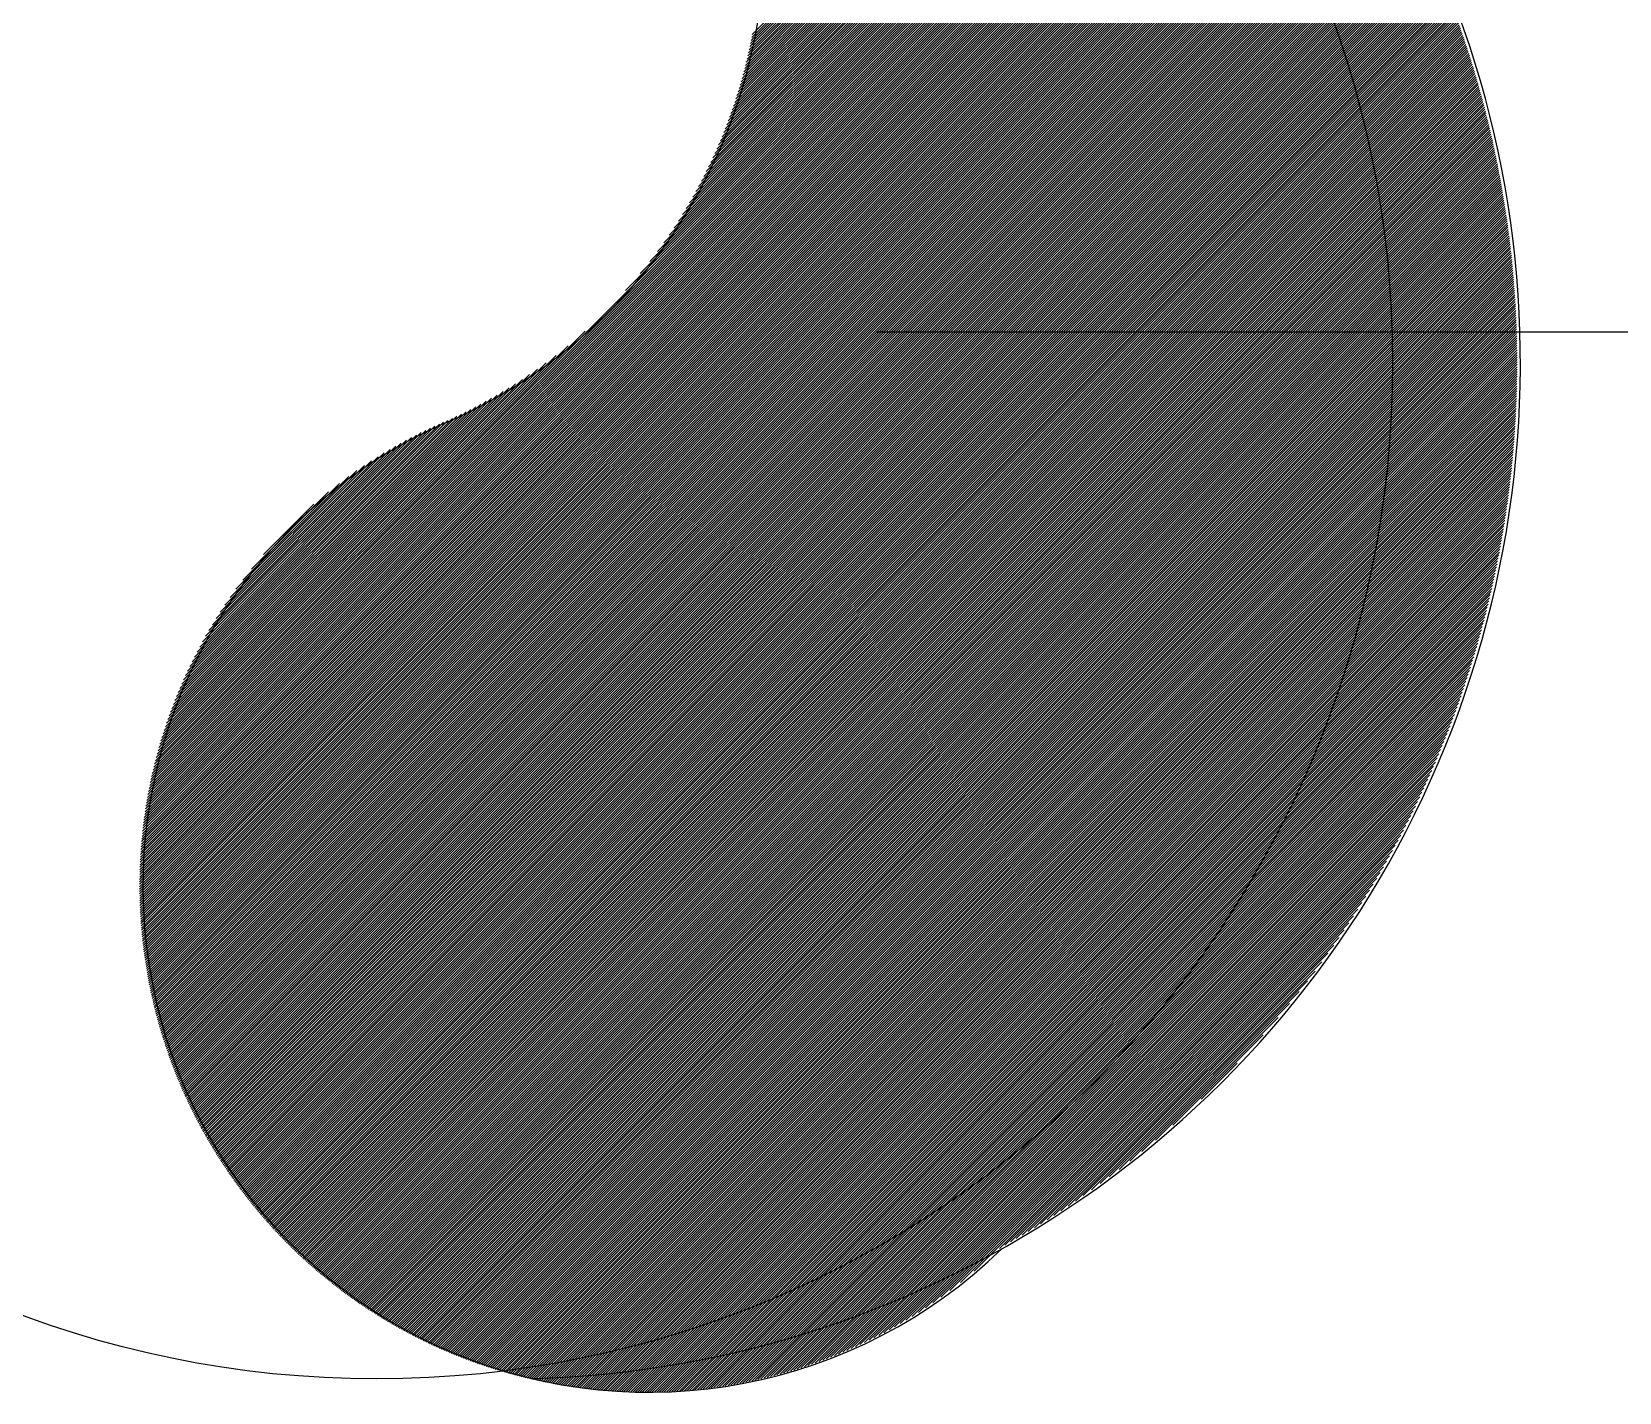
# Model space of a CAD drawing. Extents: x -437689 to -407696, y -55787 to -37037.
# Drawn here: x -423700.2 to -423644, y -49852.1 to -49803.9 of the extents above; entities that cross this region are included whole.
import ezdxf

# ---------------------------------------------------------------- set-up
doc = ezdxf.new("R2010")
doc.units = 0
doc.header["$LTSCALE"] = 150
doc.header["$MEASUREMENT"] = 0
doc.layers.add('DR', color=6, linetype='CONTINUOUS')

msp = doc.modelspace()

# ---------------------------------------------------------------- linework, layer by layer
at = {"layer": 'DR'}
for p, q in [((-423675.018, -49805.28, 0), (-423659.036, -49789.297, 0)), ((-423674.988, -49805.165, 0), (-423659.08, -49789.256, 0)), ((-423674.959, -49805.051, 0), (-423659.124, -49789.216, 0)), ((-423674.931, -49804.938, 0), (-423659.168, -49789.175, 0)), ((-423674.904, -49804.826, 0), (-423659.212, -49789.134, 0)), ((-423674.878, -49804.715, 0), (-423659.256, -49789.093, 0)), ((-423674.853, -49804.605, 0), (-423659.3, -49789.053, 0)), ((-423674.828, -49804.496, 0), (-423659.345, -49789.012, 0)), ((-423674.805, -49804.387, 0), (-423659.389, -49788.972, 0)), ((-423674.782, -49804.28, 0), (-423659.433, -49788.931, 0)), ((-423674.76, -49804.173, 0), (-423659.478, -49788.891, 0)), ((-423674.739, -49804.067, 0), (-423659.523, -49788.851, 0)), ((-423674.719, -49803.962, 0), (-423659.567, -49788.81, 0)), ((-423675.522, -49806.887, 0), (-423658.472, -49789.836, 0)), ((-423675.475, -49806.754, 0), (-423658.515, -49789.794, 0)), ((-423675.429, -49806.624, 0), (-423658.558, -49789.753, 0)), ((-423675.385, -49806.495, 0), (-423658.601, -49789.711, 0)), ((-423675.342, -49806.367, 0), (-423658.644, -49789.669, 0)), ((-423675.301, -49806.241, 0), (-423658.687, -49789.628, 0)), ((-423675.261, -49806.116, 0), (-423658.731, -49789.586, 0)), ((-423675.222, -49805.993, 0), (-423658.774, -49789.545, 0)), ((-423675.185, -49805.871, 0), (-423658.817, -49789.503, 0)), ((-423675.15, -49805.75, 0), (-423658.861, -49789.462, 0)), ((-423675.115, -49805.631, 0), (-423658.905, -49789.421, 0)), ((-423675.082, -49805.513, 0), (-423658.948, -49789.379, 0)), ((-423675.049, -49805.396, 0), (-423658.992, -49789.338, 0)), ((-423676.348, -49808.815, 0), (-423657.92, -49790.387, 0)), ((-423676.266, -49808.649, 0), (-423657.962, -49790.344, 0)), ((-423676.189, -49808.487, 0), (-423658.004, -49790.302, 0)), ((-423676.115, -49808.328, 0), (-423658.046, -49790.259, 0)), ((-423676.044, -49808.172, 0), (-423658.088, -49790.216, 0)), ((-423675.976, -49808.019, 0), (-423658.131, -49790.174, 0)), ((-423675.911, -49807.87, 0), (-423658.173, -49790.131, 0)), ((-423675.849, -49807.722, 0), (-423658.215, -49790.089, 0)), ((-423675.789, -49807.578, 0), (-423658.258, -49790.047, 0)), ((-423675.731, -49807.435, 0), (-423658.301, -49790.005, 0)), ((-423675.676, -49807.295, 0), (-423658.343, -49789.962, 0)), ((-423675.623, -49807.157, 0), (-423658.386, -49789.92, 0)), ((-423675.572, -49807.021, 0), (-423658.429, -49789.878, 0)), ((-423678.08, -49811.651, 0), (-423657.379, -49790.95, 0)), ((-423677.858, -49811.343, 0), (-423657.42, -49790.906, 0)), ((-423677.664, -49811.065, 0), (-423657.462, -49790.863, 0)), ((-423677.491, -49810.808, 0), (-423657.503, -49790.819, 0)), ((-423677.336, -49810.567, 0), (-423657.544, -49790.776, 0)), ((-423677.193, -49810.34, 0), (-423657.586, -49790.732, 0)), ((-423677.062, -49810.123, 0), (-423657.627, -49790.689, 0)), ((-423676.94, -49809.916, 0), (-423657.669, -49790.646, 0)), ((-423676.826, -49809.718, 0), (-423657.71, -49790.602, 0)), ((-423676.719, -49809.526, 0), (-423657.752, -49790.559, 0)), ((-423676.618, -49809.34, 0), (-423657.794, -49790.516, 0)), ((-423676.523, -49809.16, 0), (-423657.836, -49790.473, 0)), ((-423676.433, -49808.986, 0), (-423657.878, -49790.43, 0)), ((-423696.109, -49830.783, 0), (-423656.851, -49791.525, 0)), ((-423696.089, -49830.678, 0), (-423656.891, -49791.48, 0)), ((-423696.068, -49830.572, 0), (-423656.932, -49791.436, 0)), ((-423696.046, -49830.465, 0), (-423656.972, -49791.391, 0)), ((-423696.023, -49830.357, 0), (-423657.012, -49791.347, 0)), ((-423695.999, -49830.249, 0), (-423657.053, -49791.302, 0)), ((-423695.975, -49830.139, 0), (-423657.093, -49791.258, 0)), ((-423695.949, -49830.029, 0), (-423657.134, -49791.214, 0)), ((-423695.922, -49829.917, 0), (-423657.175, -49791.17, 0)), ((-423695.895, -49829.805, 0), (-423657.216, -49791.126, 0)), ((-423679.206, -49813.031, 0), (-423657.256, -49791.082, 0)), ((-423678.685, -49812.425, 0), (-423657.297, -49791.038, 0)), ((-423678.346, -49812.001, 0), (-423657.338, -49790.994, 0)), ((-423696.297, -49831.989, 0), (-423656.374, -49792.066, 0)), ((-423696.285, -49831.892, 0), (-423656.413, -49792.021, 0)), ((-423696.272, -49831.794, 0), (-423656.453, -49791.975, 0)), ((-423696.259, -49831.696, 0), (-423656.492, -49791.93, 0)), ((-423696.245, -49831.598, 0), (-423656.532, -49791.885, 0)), ((-423696.231, -49831.498, 0), (-423656.572, -49791.839, 0)), ((-423696.215, -49831.398, 0), (-423656.611, -49791.794, 0)), ((-423696.2, -49831.298, 0), (-423656.651, -49791.749, 0)), ((-423696.183, -49831.196, 0), (-423656.691, -49791.704, 0)), ((-423696.166, -49831.094, 0), (-423656.731, -49791.659, 0)), ((-423696.148, -49830.991, 0), (-423656.771, -49791.614, 0)), ((-423696.129, -49830.888, 0), (-423656.811, -49791.57, 0)), ((-423696.401, -49833.196, 0), (-423655.869, -49792.664, 0)), ((-423696.396, -49833.106, 0), (-423655.907, -49792.618, 0)), ((-423696.391, -49833.016, 0), (-423655.946, -49792.571, 0)), ((-423696.385, -49832.925, 0), (-423655.984, -49792.525, 0)), ((-423696.378, -49832.834, 0), (-423656.023, -49792.479, 0)), ((-423696.371, -49832.742, 0), (-423656.062, -49792.433, 0)), ((-423696.364, -49832.65, 0), (-423656.101, -49792.387, 0)), ((-423696.356, -49832.557, 0), (-423656.139, -49792.341, 0)), ((-423696.348, -49832.464, 0), (-423656.178, -49792.295, 0)), ((-423696.338, -49832.37, 0), (-423656.217, -49792.249, 0)), ((-423696.329, -49832.276, 0), (-423656.256, -49792.203, 0)), ((-423696.319, -49832.18, 0), (-423656.296, -49792.157, 0)), ((-423696.308, -49832.085, 0), (-423656.335, -49792.112, 0)), ((-423696.426, -49834.069, 0), (-423655.489, -49793.132, 0)), ((-423696.426, -49834.154, 0), (-423655.451, -49793.18, 0)), ((-423696.425, -49833.984, 0), (-423655.526, -49793.085, 0)), ((-423696.425, -49834.239, 0), (-423655.413, -49793.227, 0)), ((-423696.424, -49833.898, 0), (-423655.564, -49793.038, 0)), ((-423696.423, -49833.812, 0), (-423655.602, -49792.991, 0)), ((-423696.421, -49833.725, 0), (-423655.64, -49792.944, 0)), ((-423696.419, -49833.638, 0), (-423655.678, -49792.897, 0)), ((-423696.416, -49833.551, 0), (-423655.716, -49792.851, 0)), ((-423696.413, -49833.463, 0), (-423655.754, -49792.804, 0)), ((-423696.41, -49833.374, 0), (-423655.792, -49792.757, 0)), ((-423696.406, -49833.286, 0), (-423655.831, -49792.711, 0)), ((-423696.425, -49834.323, 0), (-423655.376, -49793.274, 0)), ((-423696.424, -49834.407, 0), (-423655.339, -49793.322, 0)), ((-423696.422, -49834.49, 0), (-423655.301, -49793.369, 0)), ((-423696.42, -49834.573, 0), (-423655.264, -49793.417, 0)), ((-423696.418, -49834.656, 0), (-423655.227, -49793.464, 0)), ((-423696.416, -49834.738, 0), (-423655.19, -49793.512, 0)), ((-423696.413, -49834.82, 0), (-423655.153, -49793.56, 0)), ((-423696.409, -49834.902, 0), (-423655.116, -49793.608, 0)), ((-423696.406, -49834.983, 0), (-423655.079, -49793.656, 0)), ((-423696.402, -49835.064, 0), (-423655.042, -49793.704, 0)), ((-423696.397, -49835.144, 0), (-423655.005, -49793.752, 0)), ((-423696.393, -49835.224, 0), (-423654.968, -49793.8, 0)), ((-423696.388, -49835.304, 0), (-423654.932, -49793.848, 0)), ((-423696.382, -49835.384, 0), (-423654.895, -49793.896, 0)), ((-423696.377, -49835.463, 0), (-423654.859, -49793.945, 0)), ((-423696.371, -49835.542, 0), (-423654.822, -49793.993, 0)), ((-423696.364, -49835.62, 0), (-423654.786, -49794.042, 0)), ((-423696.358, -49835.698, 0), (-423654.75, -49794.09, 0)), ((-423696.351, -49835.776, 0), (-423654.714, -49794.139, 0)), ((-423696.343, -49835.854, 0), (-423654.677, -49794.188, 0)), ((-423696.336, -49835.931, 0), (-423654.641, -49794.237, 0)), ((-423696.328, -49836.008, 0), (-423654.605, -49794.286, 0)), ((-423696.32, -49836.085, 0), (-423654.569, -49794.334, 0)), ((-423696.311, -49836.161, 0), (-423654.534, -49794.384, 0)), ((-423696.302, -49836.237, 0), (-423654.498, -49794.433, 0)), ((-423696.293, -49836.313, 0), (-423654.462, -49794.482, 0)), ((-423696.284, -49836.388, 0), (-423654.427, -49794.531, 0)), ((-423696.274, -49836.463, 0), (-423654.391, -49794.58, 0)), ((-423696.264, -49836.538, 0), (-423654.356, -49794.63, 0)), ((-423696.254, -49836.613, 0), (-423654.32, -49794.679, 0)), ((-423696.243, -49836.687, 0), (-423654.285, -49794.729, 0)), ((-423696.233, -49836.761, 0), (-423654.25, -49794.778, 0)), ((-423696.221, -49836.835, 0), (-423654.215, -49794.828, 0)), ((-423696.21, -49836.908, 0), (-423654.18, -49794.878, 0)), ((-423696.198, -49836.982, 0), (-423654.145, -49794.928, 0)), ((-423696.187, -49837.055, 0), (-423654.11, -49794.978, 0)), ((-423696.174, -49837.127, 0), (-423654.075, -49795.028, 0)), ((-423696.162, -49837.2, 0), (-423654.04, -49795.078, 0)), ((-423696.149, -49837.272, 0), (-423654.005, -49795.128, 0)), ((-423696.136, -49837.344, 0), (-423653.971, -49795.178, 0)), ((-423696.123, -49837.416, 0), (-423653.936, -49795.228, 0)), ((-423696.11, -49837.487, 0), (-423653.902, -49795.279, 0)), ((-423696.096, -49837.558, 0), (-423653.867, -49795.329, 0)), ((-423696.082, -49837.629, 0), (-423653.833, -49795.38, 0)), ((-423696.068, -49837.7, 0), (-423653.798, -49795.43, 0)), ((-423696.054, -49837.77, 0), (-423653.764, -49795.481, 0)), ((-423696.039, -49837.84, 0), (-423653.73, -49795.532, 0)), ((-423696.024, -49837.91, 0), (-423653.696, -49795.582, 0)), ((-423696.009, -49837.98, 0), (-423653.662, -49795.633, 0)), ((-423695.993, -49838.049, 0), (-423653.628, -49795.684, 0)), ((-423695.978, -49838.119, 0), (-423653.594, -49795.735, 0)), ((-423695.962, -49838.188, 0), (-423653.561, -49795.786, 0)), ((-423695.946, -49838.256, 0), (-423653.527, -49795.838, 0)), ((-423695.93, -49838.325, 0), (-423653.493, -49795.889, 0)), ((-423695.913, -49838.393, 0), (-423653.46, -49795.94, 0)), ((-423695.896, -49838.461, 0), (-423653.426, -49795.992, 0)), ((-423695.879, -49838.529, 0), (-423653.393, -49796.043, 0)), ((-423695.862, -49838.597, 0), (-423653.36, -49796.095, 0)), ((-423695.845, -49838.664, 0), (-423653.327, -49796.146, 0)), ((-423695.827, -49838.731, 0), (-423653.293, -49796.198, 0)), ((-423695.809, -49838.798, 0), (-423653.26, -49796.25, 0)), ((-423695.791, -49838.865, 0), (-423653.227, -49796.302, 0)), ((-423695.773, -49838.932, 0), (-423653.195, -49796.354, 0)), ((-423695.754, -49838.998, 0), (-423653.162, -49796.406, 0)), ((-423695.735, -49839.064, 0), (-423653.129, -49796.458, 0)), ((-423695.716, -49839.13, 0), (-423653.096, -49796.51, 0)), ((-423695.697, -49839.196, 0), (-423653.064, -49796.562, 0)), ((-423695.678, -49839.261, 0), (-423653.031, -49796.614, 0)), ((-423695.658, -49839.326, 0), (-423652.999, -49796.667, 0)), ((-423695.638, -49839.391, 0), (-423652.966, -49796.719, 0)), ((-423695.618, -49839.456, 0), (-423652.934, -49796.772, 0)), ((-423695.598, -49839.521, 0), (-423652.902, -49796.825, 0)), ((-423695.578, -49839.585, 0), (-423652.87, -49796.877, 0)), ((-423695.557, -49839.65, 0), (-423652.838, -49796.93, 0)), ((-423695.536, -49839.714, 0), (-423652.806, -49796.983, 0)), ((-423695.515, -49839.777, 0), (-423652.774, -49797.036, 0)), ((-423695.494, -49839.841, 0), (-423652.742, -49797.089, 0)), ((-423695.473, -49839.904, 0), (-423652.71, -49797.142, 0)), ((-423695.451, -49839.968, 0), (-423652.678, -49797.195, 0)), ((-423695.429, -49840.031, 0), (-423652.647, -49797.248, 0)), ((-423695.407, -49840.094, 0), (-423652.615, -49797.302, 0)), ((-423695.385, -49840.156, 0), (-423652.584, -49797.355, 0)), ((-423695.363, -49840.219, 0), (-423652.552, -49797.409, 0)), ((-423695.34, -49840.281, 0), (-423652.521, -49797.462, 0)), ((-423695.317, -49840.343, 0), (-423652.49, -49797.516, 0)), ((-423695.294, -49840.405, 0), (-423652.459, -49797.57, 0)), ((-423695.271, -49840.467, 0), (-423652.428, -49797.623, 0)), ((-423695.248, -49840.528, 0), (-423652.397, -49797.677, 0)), ((-423695.224, -49840.589, 0), (-423652.366, -49797.731, 0)), ((-423695.2, -49840.651, 0), (-423652.335, -49797.785, 0)), ((-423695.177, -49840.712, 0), (-423652.304, -49797.839, 0)), ((-423695.152, -49840.772, 0), (-423652.274, -49797.893, 0)), ((-423695.128, -49840.833, 0), (-423652.243, -49797.948, 0)), ((-423695.104, -49840.893, 0), (-423652.213, -49798.002, 0)), ((-423695.079, -49840.954, 0), (-423652.182, -49798.057, 0)), ((-423695.054, -49841.014, 0), (-423652.152, -49798.111, 0)), ((-423695.029, -49841.073, 0), (-423652.122, -49798.166, 0)), ((-423695.004, -49841.133, 0), (-423652.091, -49798.22, 0)), ((-423694.979, -49841.193, 0), (-423652.061, -49798.275, 0)), ((-423694.953, -49841.252, 0), (-423652.031, -49798.33, 0)), ((-423694.928, -49841.311, 0), (-423652.001, -49798.385, 0)), ((-423694.902, -49841.37, 0), (-423651.971, -49798.44, 0)), ((-423694.876, -49841.429, 0), (-423651.942, -49798.495, 0)), ((-423694.849, -49841.488, 0), (-423651.912, -49798.55, 0)), ((-423694.823, -49841.546, 0), (-423651.882, -49798.605, 0)), ((-423694.796, -49841.604, 0), (-423651.853, -49798.66, 0)), ((-423694.77, -49841.662, 0), (-423651.823, -49798.716, 0)), ((-423694.743, -49841.72, 0), (-423651.794, -49798.771, 0)), ((-423694.716, -49841.778, 0), (-423651.765, -49798.827, 0)), ((-423694.688, -49841.836, 0), (-423651.735, -49798.883, 0)), ((-423694.661, -49841.893, 0), (-423651.706, -49798.938, 0)), ((-423694.633, -49841.95, 0), (-423651.677, -49798.994, 0)), ((-423694.606, -49842.007, 0), (-423651.648, -49799.05, 0)), ((-423694.578, -49842.064, 0), (-423651.619, -49799.106, 0)), ((-423694.55, -49842.121, 0), (-423651.59, -49799.162, 0)), ((-423694.521, -49842.178, 0), (-423651.562, -49799.218, 0)), ((-423694.493, -49842.234, 0), (-423651.533, -49799.274, 0)), ((-423694.464, -49842.29, 0), (-423651.505, -49799.331, 0)), ((-423694.436, -49842.346, 0), (-423651.476, -49799.387, 0)), ((-423694.407, -49842.402, 0), (-423651.448, -49799.443, 0)), ((-423694.378, -49842.458, 0), (-423651.419, -49799.5, 0)), ((-423694.348, -49842.514, 0), (-423651.391, -49799.556, 0)), ((-423694.319, -49842.569, 0), (-423651.363, -49799.613, 0)), ((-423694.289, -49842.624, 0), (-423651.335, -49799.67, 0)), ((-423694.26, -49842.68, 0), (-423651.307, -49799.727, 0)), ((-423694.23, -49842.734, 0), (-423651.279, -49799.784, 0)), ((-423694.2, -49842.789, 0), (-423651.251, -49799.841, 0)), ((-423694.169, -49842.844, 0), (-423651.223, -49799.898, 0)), ((-423694.139, -49842.898, 0), (-423651.196, -49799.955, 0)), ((-423694.108, -49842.953, 0), (-423651.168, -49800.012, 0)), ((-423694.078, -49843.007, 0), (-423651.141, -49800.07, 0)), ((-423694.047, -49843.061, 0), (-423651.113, -49800.127, 0)), ((-423694.016, -49843.115, 0), (-423651.086, -49800.185, 0)), ((-423693.985, -49843.168, 0), (-423651.059, -49800.242, 0)), ((-423693.953, -49843.222, 0), (-423651.032, -49800.3, 0)), ((-423693.922, -49843.275, 0), (-423651.005, -49800.358, 0)), ((-423693.89, -49843.328, 0), (-423650.978, -49800.416, 0)), ((-423693.858, -49843.381, 0), (-423650.951, -49800.474, 0)), ((-423693.826, -49843.434, 0), (-423650.924, -49800.532, 0)), ((-423693.794, -49843.487, 0), (-423650.897, -49800.59, 0)), ((-423693.762, -49843.54, 0), (-423650.871, -49800.648, 0)), ((-423693.73, -49843.592, 0), (-423650.844, -49800.706, 0)), ((-423693.697, -49843.644, 0), (-423650.817, -49800.765, 0)), ((-423693.664, -49843.697, 0), (-423650.791, -49800.823, 0)), ((-423693.631, -49843.748, 0), (-423650.765, -49800.882, 0)), ((-423693.598, -49843.8, 0), (-423650.739, -49800.941, 0)), ((-423693.565, -49843.852, 0), (-423650.713, -49800.999, 0)), ((-423693.532, -49843.903, 0), (-423650.686, -49801.058, 0)), ((-423693.498, -49843.955, 0), (-423650.661, -49801.117, 0)), ((-423693.465, -49844.006, 0), (-423650.635, -49801.176, 0)), ((-423693.431, -49844.057, 0), (-423650.609, -49801.235, 0)), ((-423693.397, -49844.108, 0), (-423650.583, -49801.294, 0)), ((-423693.363, -49844.159, 0), (-423650.558, -49801.354, 0)), ((-423693.329, -49844.209, 0), (-423650.532, -49801.413, 0)), ((-423693.294, -49844.26, 0), (-423650.507, -49801.472, 0)), ((-423693.26, -49844.31, 0), (-423650.481, -49801.532, 0)), ((-423693.225, -49844.36, 0), (-423650.456, -49801.591, 0)), ((-423693.19, -49844.41, 0), (-423650.431, -49801.651, 0)), ((-423693.155, -49844.46, 0), (-423650.406, -49801.711, 0)), ((-423693.12, -49844.51, 0), (-423650.381, -49801.771, 0)), ((-423693.085, -49844.559, 0), (-423650.356, -49801.831, 0)), ((-423693.049, -49844.609, 0), (-423650.331, -49801.891, 0)), ((-423693.014, -49844.658, 0), (-423650.307, -49801.951, 0)), ((-423692.978, -49844.707, 0), (-423650.282, -49802.011, 0)), ((-423692.942, -49844.756, 0), (-423650.258, -49802.072, 0)), ((-423692.906, -49844.805, 0), (-423650.233, -49802.132, 0)), ((-423692.87, -49844.854, 0), (-423650.209, -49802.193, 0)), ((-423692.834, -49844.902, 0), (-423650.184, -49802.253, 0)), ((-423692.797, -49844.951, 0), (-423650.16, -49802.314, 0)), ((-423692.761, -49844.999, 0), (-423650.136, -49802.375, 0)), ((-423692.724, -49845.047, 0), (-423650.112, -49802.436, 0)), ((-423692.687, -49845.095, 0), (-423650.088, -49802.496, 0)), ((-423692.65, -49845.143, 0), (-423650.065, -49802.558, 0)), ((-423692.613, -49845.19, 0), (-423650.041, -49802.619, 0)), ((-423692.575, -49845.238, 0), (-423650.017, -49802.68, 0)), ((-423692.538, -49845.285, 0), (-423649.994, -49802.741, 0)), ((-423692.5, -49845.333, 0), (-423649.97, -49802.803, 0)), ((-423692.463, -49845.38, 0), (-423649.947, -49802.864, 0)), ((-423692.425, -49845.427, 0), (-423649.924, -49802.926, 0)), ((-423692.387, -49845.473, 0), (-423649.901, -49802.988, 0)), ((-423692.348, -49845.52, 0), (-423649.878, -49803.049, 0)), ((-423692.31, -49845.567, 0), (-423649.855, -49803.111, 0)), ((-423692.271, -49845.613, 0), (-423649.832, -49803.173, 0)), ((-423692.233, -49845.659, 0), (-423649.809, -49803.235, 0)), ((-423692.194, -49845.705, 0), (-423649.786, -49803.298, 0)), ((-423692.155, -49845.751, 0), (-423649.764, -49803.36, 0)), ((-423692.116, -49845.797, 0), (-423649.741, -49803.422, 0)), ((-423692.077, -49845.843, 0), (-423649.719, -49803.485, 0)), ((-423692.038, -49845.888, 0), (-423649.697, -49803.547, 0)), ((-423691.998, -49845.933, 0), (-423649.675, -49803.61, 0)), ((-423691.958, -49845.979, 0), (-423649.652, -49803.673, 0)), ((-423691.919, -49846.024, 0), (-423649.63, -49803.736, 0)), ((-423691.879, -49846.069, 0), (-423649.609, -49803.799, 0)), ((-423691.839, -49846.113, 0), (-423649.587, -49803.862, 0)), ((-423691.798, -49846.158, 0), (-423649.565, -49803.925, 0)), ((-423691.758, -49846.203, 0), (-423649.543, -49803.988, 0)), ((-423691.718, -49846.247, 0), (-423649.522, -49804.051, 0)), ((-423691.677, -49846.291, 0), (-423649.5, -49804.115, 0)), ((-423691.636, -49846.335, 0), (-423649.479, -49804.178, 0)), ((-423691.595, -49846.379, 0), (-423649.458, -49804.242, 0)), ((-423691.554, -49846.423, 0), (-423649.437, -49804.306, 0)), ((-423691.513, -49846.467, 0), (-423649.416, -49804.369, 0)), ((-423691.472, -49846.51, 0), (-423649.395, -49804.433, 0)), ((-423691.43, -49846.553, 0), (-423649.374, -49804.497, 0)), ((-423691.388, -49846.597, 0), (-423649.353, -49804.562, 0)), ((-423691.347, -49846.64, 0), (-423649.333, -49804.626, 0)), ((-423691.305, -49846.683, 0), (-423649.312, -49804.69, 0)), ((-423691.263, -49846.726, 0), (-423649.292, -49804.755, 0)), ((-423691.221, -49846.768, 0), (-423649.272, -49804.819, 0)), ((-423691.178, -49846.811, 0), (-423649.251, -49804.884, 0)), ((-423691.136, -49846.853, 0), (-423649.231, -49804.949, 0)), ((-423691.093, -49846.895, 0), (-423649.211, -49805.013, 0)), ((-423691.05, -49846.937, 0), (-423649.191, -49805.078, 0)), ((-423691.007, -49846.979, 0), (-423649.171, -49805.143, 0)), ((-423690.964, -49847.021, 0), (-423649.152, -49805.209, 0)), ((-423690.921, -49847.063, 0), (-423649.132, -49805.274, 0)), ((-423690.878, -49847.104, 0), (-423649.113, -49805.339, 0)), ((-423690.834, -49847.146, 0), (-423649.093, -49805.405, 0)), ((-423690.791, -49847.187, 0), (-423649.074, -49805.47, 0)), ((-423690.747, -49847.228, 0), (-423649.055, -49805.536, 0)), ((-423690.703, -49847.269, 0), (-423649.036, -49805.602, 0)), ((-423690.659, -49847.31, 0), (-423649.017, -49805.667, 0)), ((-423690.615, -49847.35, 0), (-423648.998, -49805.733, 0)), ((-423690.571, -49847.391, 0), (-423648.979, -49805.8, 0)), ((-423690.526, -49847.431, 0), (-423648.961, -49805.866, 0)), ((-423690.481, -49847.472, 0), (-423648.942, -49805.932, 0)), ((-423690.437, -49847.512, 0), (-423648.924, -49805.999, 0)), ((-423690.392, -49847.552, 0), (-423648.905, -49806.065, 0)), ((-423690.347, -49847.591, 0), (-423648.887, -49806.132, 0)), ((-423690.302, -49847.631, 0), (-423648.869, -49806.198, 0)), ((-423690.256, -49847.671, 0), (-423648.851, -49806.265, 0)), ((-423690.211, -49847.71, 0), (-423648.833, -49806.332, 0)), ((-423690.165, -49847.749, 0), (-423648.815, -49806.399, 0)), ((-423690.119, -49847.788, 0), (-423648.797, -49806.466, 0)), ((-423690.073, -49847.827, 0), (-423648.78, -49806.534, 0)), ((-423690.027, -49847.866, 0), (-423648.762, -49806.601, 0)), ((-423689.981, -49847.905, 0), (-423648.745, -49806.669, 0)), ((-423689.935, -49847.943, 0), (-423648.728, -49806.736, 0)), ((-423689.888, -49847.982, 0), (-423648.711, -49806.804, 0)), ((-423689.842, -49848.02, 0), (-423648.694, -49806.872, 0)), ((-423689.795, -49848.058, 0), (-423648.677, -49806.94, 0)), ((-423689.748, -49848.096, 0), (-423648.66, -49807.008, 0)), ((-423689.701, -49848.134, 0), (-423648.643, -49807.076, 0)), ((-423689.654, -49848.171, 0), (-423648.627, -49807.144, 0)), ((-423689.607, -49848.209, 0), (-423648.61, -49807.213, 0)), ((-423689.559, -49848.246, 0), (-423648.594, -49807.281, 0)), ((-423689.511, -49848.283, 0), (-423648.578, -49807.35, 0)), ((-423689.464, -49848.32, 0), (-423648.562, -49807.419, 0)), ((-423689.416, -49848.357, 0), (-423648.546, -49807.487, 0)), ((-423689.368, -49848.394, 0), (-423648.53, -49807.556, 0)), ((-423689.319, -49848.431, 0), (-423648.514, -49807.626, 0)), ((-423689.271, -49848.467, 0), (-423648.498, -49807.695, 0)), ((-423689.223, -49848.504, 0), (-423648.483, -49807.764, 0)), ((-423689.174, -49848.54, 0), (-423648.468, -49807.834, 0)), ((-423689.125, -49848.576, 0), (-423648.452, -49807.903, 0)), ((-423689.076, -49848.612, 0), (-423648.437, -49807.973, 0)), ((-423689.027, -49848.648, 0), (-423648.422, -49808.043, 0)), ((-423688.978, -49848.683, 0), (-423648.407, -49808.112, 0)), ((-423688.928, -49848.719, 0), (-423648.392, -49808.183, 0)), ((-423688.879, -49848.754, 0), (-423648.378, -49808.253, 0)), ((-423688.829, -49848.789, 0), (-423648.363, -49808.323, 0)), ((-423688.779, -49848.824, 0), (-423648.349, -49808.393, 0)), ((-423688.729, -49848.859, 0), (-423648.334, -49808.464, 0)), ((-423688.679, -49848.894, 0), (-423648.32, -49808.535, 0)), ((-423688.629, -49848.928, 0), (-423648.306, -49808.605, 0)), ((-423688.579, -49848.963, 0), (-423648.292, -49808.676, 0)), ((-423688.528, -49848.997, 0), (-423648.278, -49808.747, 0)), ((-423688.477, -49849.031, 0), (-423648.264, -49808.818, 0)), ((-423688.426, -49849.065, 0), (-423648.251, -49808.89, 0)), ((-423688.375, -49849.099, 0), (-423648.237, -49808.961, 0)), ((-423688.324, -49849.133, 0), (-423648.224, -49809.033, 0)), ((-423688.273, -49849.166, 0), (-423648.211, -49809.104, 0)), ((-423688.221, -49849.199, 0), (-423648.198, -49809.176, 0)), ((-423688.17, -49849.233, 0), (-423648.185, -49809.248, 0)), ((-423688.118, -49849.266, 0), (-423648.172, -49809.32, 0)), ((-423688.066, -49849.299, 0), (-423648.159, -49809.392, 0)), ((-423688.014, -49849.331, 0), (-423648.147, -49809.464, 0)), ((-423687.962, -49849.364, 0), (-423648.134, -49809.537, 0)), ((-423687.909, -49849.396, 0), (-423648.122, -49809.609, 0)), ((-423687.857, -49849.429, 0), (-423648.11, -49809.682, 0)), ((-423687.804, -49849.461, 0), (-423648.098, -49809.755, 0)), ((-423687.751, -49849.493, 0), (-423648.086, -49809.828, 0)), ((-423687.698, -49849.525, 0), (-423648.074, -49809.901, 0)), ((-423687.645, -49849.556, 0), (-423648.062, -49809.974, 0)), ((-423687.592, -49849.588, 0), (-423648.051, -49810.047, 0)), ((-423687.538, -49849.619, 0), (-423648.04, -49810.121, 0)), ((-423687.484, -49849.651, 0), (-423648.028, -49810.194, 0)), ((-423687.431, -49849.682, 0), (-423648.017, -49810.268, 0)), ((-423687.377, -49849.712, 0), (-423648.006, -49810.342, 0)), ((-423687.322, -49849.743, 0), (-423647.995, -49810.416, 0)), ((-423687.268, -49849.774, 0), (-423647.985, -49810.49, 0)), ((-423687.214, -49849.804, 0), (-423647.974, -49810.564, 0)), ((-423687.159, -49849.834, 0), (-423647.964, -49810.639, 0)), ((-423687.104, -49849.865, 0), (-423647.953, -49810.713, 0)), ((-423687.05, -49849.894, 0), (-423647.943, -49810.788, 0)), ((-423686.994, -49849.924, 0), (-423647.933, -49810.863, 0)), ((-423686.939, -49849.954, 0), (-423647.923, -49810.938, 0)), ((-423686.884, -49849.983, 0), (-423647.914, -49811.013, 0)), ((-423686.828, -49850.013, 0), (-423647.904, -49811.088, 0)), ((-423686.772, -49850.042, 0), (-423647.895, -49811.164, 0)), ((-423686.717, -49850.071, 0), (-423647.885, -49811.239, 0)), ((-423686.661, -49850.099, 0), (-423647.876, -49811.315, 0)), ((-423686.604, -49850.128, 0), (-423647.867, -49811.391, 0)), ((-423686.548, -49850.157, 0), (-423647.858, -49811.467, 0)), ((-423686.491, -49850.185, 0), (-423647.85, -49811.543, 0)), ((-423686.435, -49850.213, 0), (-423647.841, -49811.619, 0)), ((-423686.378, -49850.241, 0), (-423647.833, -49811.696, 0)), ((-423686.321, -49850.269, 0), (-423647.824, -49811.772, 0)), ((-423686.263, -49850.296, 0), (-423647.816, -49811.849, 0)), ((-423686.206, -49850.324, 0), (-423647.808, -49811.926, 0)), ((-423686.149, -49850.351, 0), (-423647.8, -49812.003, 0)), ((-423686.091, -49850.378, 0), (-423647.793, -49812.08, 0)), ((-423686.033, -49850.405, 0), (-423647.785, -49812.158, 0)), ((-423685.975, -49850.432, 0), (-423647.778, -49812.235, 0)), ((-423685.917, -49850.459, 0), (-423647.771, -49812.313, 0)), ((-423685.858, -49850.485, 0), (-423647.764, -49812.391, 0)), ((-423685.8, -49850.511, 0), (-423647.757, -49812.469, 0)), ((-423685.741, -49850.537, 0), (-423647.75, -49812.547, 0)), ((-423685.682, -49850.563, 0), (-423647.744, -49812.625, 0)), ((-423685.623, -49850.589, 0), (-423647.737, -49812.703, 0)), ((-423685.563, -49850.615, 0), (-423647.731, -49812.782, 0)), ((-423685.504, -49850.64, 0), (-423647.725, -49812.861, 0)), ((-423685.444, -49850.665, 0), (-423647.719, -49812.94, 0)), ((-423685.385, -49850.69, 0), (-423647.713, -49813.019, 0)), ((-423685.325, -49850.715, 0), (-423647.708, -49813.098, 0)), ((-423685.264, -49850.74, 0), (-423647.702, -49813.178, 0)), ((-423685.204, -49850.764, 0), (-423647.697, -49813.257, 0)), ((-423685.143, -49850.789, 0), (-423647.692, -49813.337, 0)), ((-423685.083, -49850.813, 0), (-423647.687, -49813.417, 0)), ((-423685.022, -49850.837, 0), (-423647.682, -49813.497, 0)), ((-423684.961, -49850.86, 0), (-423647.677, -49813.577, 0)), ((-423684.899, -49850.884, 0), (-423647.673, -49813.658, 0)), ((-423684.838, -49850.907, 0), (-423647.669, -49813.738, 0)), ((-423684.776, -49850.93, 0), (-423647.665, -49813.819, 0)), ((-423684.714, -49850.953, 0), (-423647.661, -49813.9, 0)), ((-423684.652, -49850.976, 0), (-423647.657, -49813.981, 0)), ((-423695.866, -49829.691, 0), (-423680.642, -49814.467, 0)), ((-423684.59, -49850.999, 0), (-423647.653, -49814.062, 0)), ((-423684.528, -49851.021, 0), (-423647.65, -49814.144, 0)), ((-423684.465, -49851.044, 0), (-423647.647, -49814.225, 0)), ((-423684.402, -49851.066, 0), (-423647.644, -49814.307, 0)), ((-423684.339, -49851.087, 0), (-423647.641, -49814.389, 0)), ((-423684.276, -49851.109, 0), (-423647.638, -49814.471, 0)), ((-423684.213, -49851.131, 0), (-423647.636, -49814.554, 0)), ((-423482.489, -49814.508), (-423670.324, -49814.508)), ((-423695.836, -49829.577, 0), (-423681.247, -49814.988, 0)), ((-423684.149, -49851.152, 0), (-423647.634, -49814.636, 0)), ((-423684.085, -49851.173, 0), (-423647.631, -49814.719, 0)), ((-423684.021, -49851.194, 0), (-423647.63, -49814.802, 0)), ((-423683.957, -49851.214, 0), (-423647.628, -49814.885, 0)), ((-423683.893, -49851.235, 0), (-423647.626, -49814.968, 0)), ((-423683.828, -49851.255, 0), (-423647.625, -49815.052, 0)), ((-423683.763, -49851.275, 0), (-423647.624, -49815.136, 0)), ((-423695.805, -49829.461, 0), (-423681.671, -49815.327, 0)), ((-423695.773, -49829.344, 0), (-423682.022, -49815.592, 0)), ((-423683.698, -49851.295, 0), (-423647.623, -49815.22, 0)), ((-423683.633, -49851.315, 0), (-423647.622, -49815.304, 0)), ((-423683.568, -49851.334, 0), (-423647.621, -49815.388, 0)), ((-423683.502, -49851.353, 0), (-423647.621, -49815.472, 0)), ((-423683.436, -49851.372, 0), (-423647.621, -49815.557, 0)), ((-423683.37, -49851.391, 0), (-423647.621, -49815.642, 0)), ((-423683.304, -49851.41, 0), (-423647.621, -49815.727, 0)), ((-423695.74, -49829.226, 0), (-423682.329, -49815.815, 0)), ((-423695.706, -49829.107, 0), (-423682.608, -49816.009, 0)), ((-423695.67, -49828.986, 0), (-423682.865, -49816.181, 0)), ((-423683.237, -49851.428, 0), (-423647.621, -49815.812, 0)), ((-423683.171, -49851.446, 0), (-423647.622, -49815.898, 0)), ((-423683.104, -49851.464, 0), (-423647.623, -49815.983, 0)), ((-423683.037, -49851.482, 0), (-423647.624, -49816.069, 0)), ((-423682.969, -49851.499, 0), (-423647.625, -49816.155, 0)), ((-423682.902, -49851.517, 0), (-423647.627, -49816.242, 0)), ((-423695.633, -49828.865, 0), (-423683.106, -49816.337, 0)), ((-423695.595, -49828.741, 0), (-423683.333, -49816.48, 0)), ((-423695.555, -49828.617, 0), (-423683.549, -49816.611, 0)), ((-423695.514, -49828.49, 0), (-423683.756, -49816.733, 0)), ((-423695.471, -49828.363, 0), (-423683.955, -49816.847, 0)), ((-423682.834, -49851.534, 0), (-423647.628, -49816.328, 0)), ((-423682.766, -49851.551, 0), (-423647.63, -49816.415, 0)), ((-423682.698, -49851.567, 0), (-423647.632, -49816.502, 0)), ((-423682.629, -49851.583, 0), (-423647.635, -49816.589, 0)), ((-423682.56, -49851.6, 0), (-423647.637, -49816.676, 0)), ((-423682.491, -49851.616, 0), (-423647.64, -49816.764, 0)), ((-423682.422, -49851.631, 0), (-423647.643, -49816.852, 0)), ((-423695.426, -49828.233, 0), (-423684.147, -49816.954, 0)), ((-423695.38, -49828.102, 0), (-423684.332, -49817.054, 0)), ((-423695.332, -49827.969, 0), (-423684.512, -49817.15, 0)), ((-423695.282, -49827.834, 0), (-423684.687, -49817.24, 0)), ((-423695.23, -49827.697, 0), (-423684.857, -49817.325, 0)), ((-423695.176, -49827.558, 0), (-423685.024, -49817.406, 0)), ((-423682.353, -49851.647, 0), (-423647.646, -49816.94, 0)), ((-423682.283, -49851.662, 0), (-423647.649, -49817.028, 0)), ((-423682.213, -49851.677, 0), (-423647.653, -49817.116, 0)), ((-423682.143, -49851.692, 0), (-423647.657, -49817.205, 0)), ((-423682.073, -49851.706, 0), (-423647.661, -49817.294, 0)), ((-423682.002, -49851.72, 0), (-423647.665, -49817.383, 0)), ((-423695.119, -49827.417, 0), (-423685.186, -49817.484, 0)), ((-423695.06, -49827.273, 0), (-423685.345, -49817.558, 0)), ((-423694.999, -49827.127, 0), (-423685.501, -49817.629, 0)), ((-423694.935, -49826.978, 0), (-423685.653, -49817.697, 0)), ((-423694.868, -49826.827, 0), (-423685.805, -49817.764, 0)), ((-423694.798, -49826.672, 0), (-423685.96, -49817.834, 0)), ((-423694.725, -49826.514, 0), (-423686.118, -49817.907, 0)), ((-423681.931, -49851.734, 0), (-423647.67, -49817.473, 0)), ((-423681.86, -49851.748, 0), (-423647.675, -49817.562, 0)), ((-423681.789, -49851.761, 0), (-423647.68, -49817.652, 0)), ((-423681.717, -49851.775, 0), (-423647.685, -49817.742, 0)), ((-423681.645, -49851.788, 0), (-423647.69, -49817.833, 0)), ((-423681.573, -49851.8, 0), (-423647.696, -49817.923, 0)), ((-423694.648, -49826.352, 0), (-423686.28, -49817.984, 0)), ((-423694.567, -49826.186, 0), (-423686.446, -49818.065, 0)), ((-423694.481, -49826.016, 0), (-423686.616, -49818.15, 0)), ((-423694.391, -49825.841, 0), (-423686.791, -49818.24, 0)), ((-423694.296, -49825.661, 0), (-423686.971, -49818.336, 0)), ((-423694.195, -49825.474, 0), (-423687.157, -49818.437, 0)), ((-423694.087, -49825.282, 0), (-423687.35, -49818.545, 0)), ((-423681.501, -49851.813, 0), (-423647.702, -49818.014, 0)), ((-423681.428, -49851.825, 0), (-423647.708, -49818.105, 0)), ((-423681.355, -49851.837, 0), (-423647.715, -49818.197, 0)), ((-423681.282, -49851.849, 0), (-423647.722, -49818.288, 0)), ((-423681.209, -49851.86, 0), (-423647.729, -49818.38, 0)), ((-423681.135, -49851.871, 0), (-423647.736, -49818.472, 0)), ((-423693.971, -49825.081, 0), (-423687.55, -49818.66, 0)), ((-423693.847, -49824.872, 0), (-423687.759, -49818.785, 0)), ((-423693.712, -49824.653, 0), (-423687.979, -49818.919, 0)), ((-423693.566, -49824.421, 0), (-423688.211, -49819.066, 0)), ((-423681.061, -49851.882, 0), (-423647.743, -49818.565, 0)), ((-423680.987, -49851.893, 0), (-423647.751, -49818.657, 0)), ((-423680.912, -49851.903, 0), (-423647.759, -49818.75, 0)), ((-423680.837, -49851.913, 0), (-423647.768, -49818.843, 0)), ((-423680.762, -49851.923, 0), (-423647.776, -49818.937, 0)), ((-423680.687, -49851.932, 0), (-423647.785, -49819.03, 0)), ((-423693.403, -49824.174, 0), (-423688.458, -49819.228, 0)), ((-423693.222, -49823.908, 0), (-423688.724, -49819.41, 0)), ((-423693.015, -49823.616, 0), (-423689.016, -49819.617, 0)), ((-423680.611, -49851.941, 0), (-423647.794, -49819.124, 0)), ((-423680.535, -49851.95, 0), (-423647.804, -49819.219, 0)), ((-423680.459, -49851.959, 0), (-423647.813, -49819.313, 0)), ((-423680.382, -49851.967, 0), (-423647.823, -49819.408, 0)), ((-423680.305, -49851.975, 0), (-423647.834, -49819.503, 0)), ((-423680.228, -49851.983, 0), (-423647.844, -49819.599, 0)), ((-423692.771, -49823.287, 0), (-423689.345, -49819.861, 0)), ((-423692.466, -49822.897, 0), (-423689.734, -49820.165, 0)), ((-423680.151, -49851.99, 0), (-423647.855, -49819.694, 0)), ((-423680.073, -49851.997, 0), (-423647.866, -49819.79, 0)), ((-423679.995, -49852.004, 0), (-423647.878, -49819.887, 0)), ((-423679.916, -49852.01, 0), (-423647.889, -49819.983, 0)), ((-423679.837, -49852.016, 0), (-423647.901, -49820.08, 0)), ((-423679.758, -49852.022, 0), (-423647.914, -49820.177, 0)), ((-423692.034, -49822.38, 0), (-423690.251, -49820.598, 0)), ((-423679.679, -49852.027, 0), (-423647.926, -49820.275, 0)), ((-423679.599, -49852.032, 0), (-423647.939, -49820.373, 0)), ((-423679.519, -49852.037, 0), (-423647.952, -49820.471, 0)), ((-423679.439, -49852.042, 0), (-423647.966, -49820.569, 0)), ((-423679.358, -49852.046, 0), (-423647.98, -49820.668, 0)), ((-423679.277, -49852.049, 0), (-423647.994, -49820.767, 0)), ((-423679.195, -49852.053, 0), (-423648.009, -49820.866, 0)), ((-423679.113, -49852.056, 0), (-423648.024, -49820.966, 0)), ((-423679.031, -49852.058, 0), (-423648.039, -49821.066, 0)), ((-423678.949, -49852.061, 0), (-423648.055, -49821.167, 0)), ((-423678.866, -49852.063, 0), (-423648.07, -49821.268, 0)), ((-423678.782, -49852.064, 0), (-423648.087, -49821.369, 0)), ((-423678.699, -49852.065, 0), (-423648.103, -49821.47, 0)), ((-423678.615, -49852.066, 0), (-423648.12, -49821.572, 0)), ((-423678.53, -49852.066, 0), (-423648.138, -49821.674, 0)), ((-423678.445, -49852.066, 0), (-423648.156, -49821.777, 0)), ((-423678.36, -49852.066, 0), (-423648.174, -49821.88, 0)), ((-423678.274, -49852.065, 0), (-423648.192, -49821.983, 0)), ((-423678.188, -49852.064, 0), (-423648.211, -49822.087, 0)), ((-423678.101, -49852.062, 0), (-423648.23, -49822.191, 0)), ((-423678.014, -49852.06, 0), (-423648.25, -49822.295, 0)), ((-423677.927, -49852.057, 0), (-423648.27, -49822.4, 0)), ((-423677.839, -49852.054, 0), (-423648.29, -49822.506, 0)), ((-423677.751, -49852.051, 0), (-423648.311, -49822.611, 0)), ((-423677.662, -49852.047, 0), (-423648.332, -49822.717, 0)), ((-423677.573, -49852.043, 0), (-423648.354, -49822.824, 0)), ((-423677.483, -49852.038, 0), (-423648.376, -49822.931, 0)), ((-423677.393, -49852.033, 0), (-423648.399, -49823.038, 0)), ((-423677.302, -49852.027, 0), (-423648.422, -49823.146, 0)), ((-423677.211, -49852.02, 0), (-423648.445, -49823.254, 0)), ((-423677.12, -49852.014, 0), (-423648.469, -49823.363, 0)), ((-423677.027, -49852.006, 0), (-423648.493, -49823.472, 0)), ((-423676.935, -49851.998, 0), (-423648.518, -49823.582, 0)), ((-423676.841, -49851.99, 0), (-423648.543, -49823.692, 0)), ((-423676.748, -49851.981, 0), (-423648.569, -49823.802, 0)), ((-423676.653, -49851.972, 0), (-423648.595, -49823.913, 0)), ((-423676.558, -49851.962, 0), (-423648.622, -49824.025, 0)), ((-423676.463, -49851.951, 0), (-423648.649, -49824.137, 0)), ((-423676.367, -49851.94, 0), (-423648.676, -49824.249, 0)), ((-423676.27, -49851.928, 0), (-423648.705, -49824.362, 0)), ((-423676.173, -49851.915, 0), (-423648.733, -49824.476, 0)), ((-423676.075, -49851.902, 0), (-423648.763, -49824.59, 0)), ((-423675.976, -49851.889, 0), (-423648.792, -49824.705, 0)), ((-423675.877, -49851.874, 0), (-423648.823, -49824.82, 0)), ((-423675.777, -49851.859, 0), (-423648.854, -49824.936, 0)), ((-423675.677, -49851.844, 0), (-423648.885, -49825.052, 0)), ((-423675.575, -49851.827, 0), (-423648.917, -49825.169, 0)), ((-423675.473, -49851.81, 0), (-423648.95, -49825.286, 0)), ((-423675.371, -49851.792, 0), (-423648.983, -49825.404, 0)), ((-423675.267, -49851.773, 0), (-423649.017, -49825.523, 0)), ((-423675.163, -49851.754, 0), (-423649.051, -49825.642, 0)), ((-423675.058, -49851.734, 0), (-423649.086, -49825.762, 0)), ((-423674.952, -49851.713, 0), (-423649.122, -49825.883, 0)), ((-423674.845, -49851.691, 0), (-423649.158, -49826.004, 0)), ((-423674.738, -49851.668, 0), (-423649.195, -49826.126, 0)), ((-423674.629, -49851.645, 0), (-423649.233, -49826.249, 0)), ((-423674.52, -49851.62, 0), (-423649.272, -49826.372, 0)), ((-423674.41, -49851.595, 0), (-423649.311, -49826.496, 0)), ((-423674.298, -49851.568, 0), (-423649.351, -49826.621, 0)), ((-423674.186, -49851.541, 0), (-423649.391, -49826.746, 0)), ((-423674.073, -49851.512, 0), (-423649.433, -49826.872, 0)), ((-423673.958, -49851.483, 0), (-423649.475, -49826.999, 0)), ((-423673.843, -49851.452, 0), (-423649.518, -49827.127, 0)), ((-423673.726, -49851.421, 0), (-423649.562, -49827.256, 0)), ((-423673.609, -49851.388, 0), (-423649.606, -49827.385, 0)), ((-423673.49, -49851.354, 0), (-423649.652, -49827.516, 0)), ((-423673.369, -49851.318, 0), (-423649.698, -49827.647, 0)), ((-423673.248, -49851.281, 0), (-423649.745, -49827.779, 0)), ((-423673.125, -49851.243, 0), (-423649.793, -49827.912, 0)), ((-423673, -49851.204, 0), (-423649.842, -49828.046, 0)), ((-423672.874, -49851.163, 0), (-423649.892, -49828.18, 0)), ((-423672.747, -49851.12, 0), (-423649.943, -49828.316, 0)), ((-423672.618, -49851.076, 0), (-423649.995, -49828.453, 0)), ((-423672.487, -49851.03, 0), (-423650.048, -49828.591, 0)), ((-423672.354, -49850.982, 0), (-423650.103, -49828.73, 0)), ((-423672.22, -49850.932, 0), (-423650.158, -49828.87, 0)), ((-423672.083, -49850.881, 0), (-423650.214, -49829.011, 0)), ((-423671.945, -49850.827, 0), (-423650.272, -49829.154, 0)), ((-423671.804, -49850.771, 0), (-423650.33, -49829.297, 0)), ((-423671.661, -49850.713, 0), (-423650.39, -49829.442, 0)), ((-423671.515, -49850.652, 0), (-423650.452, -49829.588, 0)), ((-423671.367, -49850.589, 0), (-423650.514, -49829.736, 0)), ((-423671.216, -49850.522, 0), (-423650.578, -49829.885, 0)), ((-423671.062, -49850.453, 0), (-423650.644, -49830.035, 0)), ((-423670.904, -49850.38, 0), (-423650.71, -49830.187, 0)), ((-423670.743, -49850.304, 0), (-423650.779, -49830.34, 0)), ((-423670.578, -49850.224, 0), (-423650.849, -49830.495, 0)), ((-423670.409, -49850.139, 0), (-423650.92, -49830.651, 0)), ((-423670.235, -49850.05, 0), (-423650.994, -49830.809, 0)), ((-423670.055, -49849.956, 0), (-423651.069, -49830.969, 0)), ((-423669.871, -49849.856, 0), (-423651.145, -49831.131, 0)), ((-423669.679, -49849.749, 0), (-423651.224, -49831.294, 0)), ((-423669.48, -49849.635, 0), (-423651.305, -49831.46, 0)), ((-423669.273, -49849.513, 0), (-423651.388, -49831.628, 0)), ((-423669.056, -49849.38, 0), (-423651.473, -49831.798, 0)), ((-423668.827, -49849.236, 0), (-423651.56, -49831.97, 0)), ((-423668.583, -49849.077, 0), (-423651.65, -49832.145, 0)), ((-423668.321, -49848.9, 0), (-423651.743, -49832.322, 0)), ((-423668.035, -49848.699, 0), (-423651.838, -49832.502, 0)), ((-423667.714, -49848.463, 0), (-423651.935, -49832.684, 0)), ((-423667.339, -49848.173, 0), (-423652.036, -49832.87, 0)), ((-423666.859, -49847.777, 0), (-423652.14, -49833.059, 0)), ((-423665.965, -49846.968, 0), (-423652.248, -49833.251, 0)), ((-423665.769, -49846.857, 0), (-423652.359, -49833.447, 0)), ((-423665.569, -49846.742, 0), (-423652.474, -49833.647, 0)), ((-423665.365, -49846.623, 0), (-423652.593, -49833.851, 0)), ((-423665.157, -49846.5, 0), (-423652.717, -49834.059, 0)), ((-423664.943, -49846.371, 0), (-423652.845, -49834.273, 0)), ((-423664.725, -49846.237, 0), (-423652.979, -49834.491, 0)), ((-423664.501, -49846.098, 0), (-423653.118, -49834.716, 0)), ((-423664.27, -49845.952, 0), (-423653.264, -49834.946, 0)), ((-423664.032, -49845.799, 0), (-423653.417, -49835.184, 0)), ((-423663.787, -49845.639, 0), (-423653.577, -49835.429, 0)), ((-423663.532, -49845.469, 0), (-423653.747, -49835.684, 0)), ((-423663.268, -49845.29, 0), (-423653.926, -49835.948, 0)), ((-423662.992, -49845.099, 0), (-423654.117, -49836.224, 0)), ((-423662.703, -49844.895, 0), (-423654.321, -49836.513, 0)), ((-423662.398, -49844.675, 0), (-423654.542, -49836.818, 0)), ((-423662.074, -49844.435, 0), (-423654.781, -49837.142, 0)), ((-423661.725, -49844.171, 0), (-423655.045, -49837.491, 0)), ((-423661.345, -49843.876, 0), (-423655.34, -49837.871, 0)), ((-423660.921, -49843.536, 0), (-423655.68, -49838.295, 0)), ((-423660.429, -49843.13, 0), (-423656.086, -49838.787, 0)), ((-423659.816, -49842.601, 0), (-423656.615, -49839.4, 0)), ((-423658.809, -49841.679, 0), (-423657.537, -49840.407, 0))]:
    msp.add_line(p, q, dxfattribs=at)
msp.add_circle((-423688.031, -49815.595, 0), 36, dxfattribs=at)
for centre, radius, start, end in [((-423683.504, -49815.595, 0), 36, 271.5673, 110.4329), ((-423693.102, -49800.454, 0), 18.829, 293.6111, 99.0756), ((-423678.379, -49834.136, 0), 17.93, 113.6111, 314.2575)]:
    msp.add_arc(centre, radius, start, end, dxfattribs=at)

doc.saveas('drawing.dxf')
